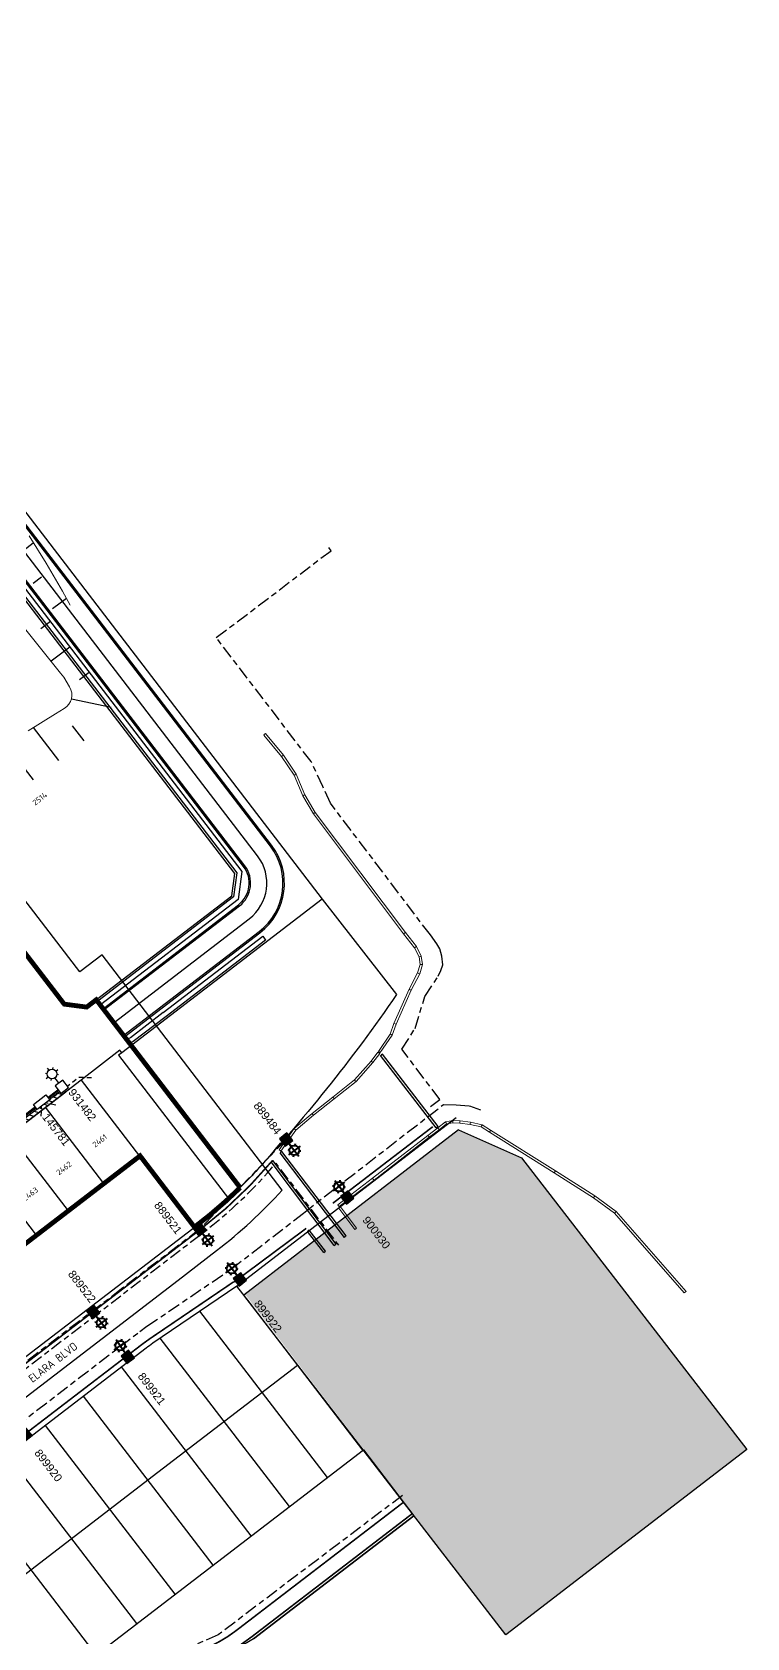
# Model space of a CAD drawing. Extents: x 296374 to 298792, y 6267790 to 6270844.
# Drawn here: x 298333 to 298556, y 6269746 to 6270248 of the extents above; entities that cross this region are included whole.
import ezdxf
from ezdxf.enums import TextEntityAlignment as Align

# ---------------------------------------------------------------- set-up
doc = ezdxf.new("R2010")
doc.units = 0
for name, pattern in [('Cable Exist UG', [8.2, 4, -1.2, 1.8, -1.2]), ('Dash', [5, 3, -2]), ('DASHED', [0.75, 0.5, -0.25]), ('DASHED2', [9.525, 6.35, -3.175]), ('IE Trench LV', [6.5, 5, -1.5]), ('Trench-Service', [1.5, 1, -0.5])]:
    doc.linetypes.add(name, pattern=pattern)
for name, color, linetype in [('_User Miscellaneous7', 7, 'Continuous'), ('_User_Boundary_Stage24', 252, 'DASHED2'), ('_User_Equip_Easement', 7, 'Continuous'), ('_User_Exist_HV', 7, 'Cable Exist UG'), ('_User_Exist_RoadCross', 7, 'Continuous'), ('_User_Exist_Trench', 7, 'Continuous'), ('_User_Roadnames', 7, 'Continuous'), ('_User_SL_Exist', 7, 'Continuous'), ('_User_xref', 251, 'Continuous'), ('Boundary', 252, 'Continuous'), ('D-RD-Stage1_BDY', 2, 'Continuous'), ('Equip_SP_SL_EXT', 7, 'Continuous'), ('Equip_SP_SL_NEW', 2, 'Continuous'), ('Mains_LV_NEW_T84', 2, 'Continuous'), ('Mains_SL_NEW_R6', 2, 'Continuous'), ('Notes', 7, 'Continuous'), ('Poly Substation', 141, 'Continuous'), ('Services_SP_NEW_UG', 7, 'Trench-Service'), ('SupportsUG_SP_LV_NEW', 2, 'Continuous'), ('SupportsUG_SP_LV_SL_EXT', 7, 'Continuous'), ('SupportsUG_SP_LV_SL_NEW', 2, 'Continuous'), ('Trench_SP_NEW', 2, 'IE Trench LV'), ('UG_Details_SP_MISC', 7, 'Continuous'), ('X-Masterplan_LotLayout_P2$0$D-LO-LOTS-FUTURE', 251, 'Continuous'), ('X-Masterplan_LotLayout_P2$0$D-LO-Stage 1', 251, 'Continuous'), ('X-Masterplan_LotLayout_P2$0$D-LO-Stage 24', 251, 'Continuous'), ('X-Masterplan_LotLayout_P2$0$D-RD-Future_BDY', 251, 'Continuous'), ('X-Masterplan_LotLayout_P2$0$D-RD-Stage1_BDY', 251, 'Continuous'), ('X-Masterplan_LotLayout_P2$0$D-RD-Stage24_BDY', 251, 'Continuous'), ('XR-600340-P4-CI-DESIGN (06032016)$0$CI-EWRK-BATT-BOTT', 251, 'Continuous'), ('XR-600340-P4-CI-DESIGN (06032016)$0$CI-EWRK-BATT-TICK', 251, 'Continuous'), ('XR-600340-P4-CI-DESIGN (06032016)$0$CI-ROAD-MD5-FUTR', 251, 'Continuous'), ('XR-600340-P4-CI-DESIGN (06032016)$0$GN-ANNO-TEXT-LOT24', 251, 'Continuous')]:
    doc.layers.add(name, color=color, linetype=linetype)
doc.layers.add('Viewports', color=6, linetype='Continuous', plot=False)
doc.styles.add('CDD_AN-ISOCP', font='isocp.shx')
doc.styles.add('COLUMN_LABEL', font='arial.ttf')
doc.styles.add('iecARIAL', font='arial.ttf', dxfattribs={"height": 2})
doc.styles.add('POLE_LABEL', font='arial.ttf')
doc.styles.add('SL_LABEL', font='arial.ttf')
doc.styles.get("Standard").update_dxf_attribs({"font": 'arial.ttf'})
doc.styles.add('XR-600340-P4-CI-DESIGN (06032016)$0$CDD_AN-ISOCP', font='isocp.shx')
doc.linetypes.add('Cable 4', pattern='A,5.25,-0.1,["o",Standard,S=2,R=0,X=1.2,Y=-0.7],-4', length=9.35)
doc.linetypes.add('Cable New UG', pattern='A,7,-0.25,["x",Standard,S=2,R=0,X=0.2,Y=-0.8],-2.1', length=9.35)

# ---------------------------------------------------------------- blocks, each defined once
blk = doc.blocks.new('XR-600340-P4-CI-DESIGN (06032016)')
at = {"layer": 'XR-600340-P4-CI-DESIGN (06032016)$0$CI-EWRK-BATT-BOTT', "lineweight": 0, "flags": 128}
blk.add_lwpolyline([(298345.11, 6270068.6), (298342.62, 6270072.99), (298337.52, 6270081.67), (298332.24, 6270090.22)], dxfattribs=at)
blk.add_lwpolyline([(298331.9, 6270029.35), (298340.46, 6270034.62), (298343.2, 6270036.3, 0.409211), (298344.88, 6270043.11), (298343.1, 6270046.11), (298342.06, 6270047.41), (298335.79, 6270055.21), (298329.53, 6270063.01)], format="xyb", dxfattribs=at)
at = {"layer": 'XR-600340-P4-CI-DESIGN (06032016)$0$CI-EWRK-BATT-TICK'}
for p, q in [((298327.44, 6270083.41), (298333.56, 6270088.08)), ((298333.5, 6270075.46), (298336.15, 6270077.48)), ((298339.56, 6270067.51), (298343.87, 6270070.79)), ((298338.87, 6270063.47), (298335.86, 6270061.17)), ((298344.93, 6270055.52), (298339.11, 6270051.08)), ((298351, 6270047.56), (298347.98, 6270045.26)), ((298349.44, 6270026.2), (298345.81, 6270030.94)), ((298341.51, 6270020.11), (298333.61, 6270030.41)), ((298333.58, 6270014.03), (298329.31, 6270019.58))]:
    blk.add_line(p, q, dxfattribs=at)
at = {"layer": 'XR-600340-P4-CI-DESIGN (06032016)$0$CI-EWRK-BATT-TICK', "flags": 128}
blk.add_lwpolyline([(298345.43, 6270039.36), (298357.88, 6270036.73)], dxfattribs=at)
at = {"layer": 'XR-600340-P4-CI-DESIGN (06032016)$0$CI-ROAD-MD5-FUTR'}
for p, q in [((298403.56, 6269990.29), (298291.05, 6270137.14)), ((298358.78, 6269938.3), (298400.97, 6269970.67))]:
    blk.add_line(p, q, dxfattribs=at)
at = {"layer": 'XR-600340-P4-CI-DESIGN (06032016)$0$CI-ROAD-MD5-FUTR', "flags": 128}
for points in [[(298355.71, 6269942.31), (298397.9, 6269974.67, 0.414008), (298399.55, 6269987.22), (298287.04, 6270134.07, 0.414419), (298274.49, 6270135.73), (298229.11, 6270100.91)], [(298355.44, 6269942.66), (298397.62, 6269975.03, 0.414008), (298399.2, 6269986.94), (298286.69, 6270133.8, 0.414419), (298274.76, 6270135.37), (298229.38, 6270100.56)], [(298361.86, 6269934.29), (298404.05, 6269966.66, 0.414008), (298407.57, 6269993.36), (298295.06, 6270140.21)], [(298362.13, 6269933.93), (298404.32, 6269966.3, 0.414008), (298407.93, 6269993.63), (298295.42, 6270140.49)]]:
    blk.add_lwpolyline(points, format="xyb", dxfattribs=at)
for points in [[(298230.24, 6270099.45), (298276.31, 6270134.79), (298285.04, 6270133.64), (298398.61, 6269985.4), (298397.46, 6269976.67), (298354.58, 6269943.77)], [(298231.15, 6270098.25), (298276.73, 6270133.23), (298284.23, 6270132.24), (298397.04, 6269984.99), (298396.05, 6269977.48), (298353.67, 6269944.96)], [(298374.09, 6269941.34), (298405.17, 6269965.19), (298406.08, 6269964), (298375, 6269940.15)], [(298374.09, 6269941.34), (298363.86, 6269933.5), (298362.85, 6269933)], [(298375, 6269940.15), (298364.77, 6269932.31)], [(298364.77, 6269932.31), (298363.76, 6269931.81)]]:
    blk.add_lwpolyline(points, dxfattribs=at)
at = {"layer": 'XR-600340-P4-CI-DESIGN (06032016)$0$CI-ROAD-MD5-FUTR'}
blk.add_arc((298392.45, 6269981.77), 14, 307.4972, 37.457, dxfattribs=at)
at = {"layer": 'Defpoints', "linetype": 'ByBlock', "insert": (298335.59, 6270008.16), "char_height": 1.75, "attachment_point": 5, "rotation": 37.4542, "style": 'XR-600340-P4-CI-DESIGN (06032016)$0$CDD_AN-ISOCP'}
blk.add_mtext('2514', dxfattribs=at)
at = {"layer": 'XR-600340-P4-CI-DESIGN (06032016)$0$GN-ANNO-TEXT-LOT24', "linetype": 'ByBlock', "char_height": 1.75, "attachment_point": 5, "rotation": 37.4542, "style": 'XR-600340-P4-CI-DESIGN (06032016)$0$CDD_AN-ISOCP'}
for s, insert in [('2461', (298354.3, 6269901.33)), ('2462', (298343.12, 6269892.75)), ('2463', (298332.61, 6269884.68))]:
    blk.add_mtext(s, dxfattribs=dict(at, insert=insert))
blk = doc.blocks.new('X-Masterplan_LotLayout_P2')
at = {"layer": 'X-Masterplan_LotLayout_P2$0$D-LO-LOTS-FUTURE'}
for p, q in [((298436.46, 6269804.67), (298401.2, 6269850.63)), ((298425.4, 6269796.19), (298385.59, 6269848.07)), ((298413.5, 6269787.06), (298373.16, 6269839.63)), ((298401.6, 6269777.92), (298361.12, 6269830.68))]:
    blk.add_line(p, q, dxfattribs=at)
at = {"layer": 'X-Masterplan_LotLayout_P2$0$D-LO-LOTS-FUTURE', "flags": 128}
blk.add_lwpolyline([(298369.3, 6269795.37), (298416.07, 6269831.25)], dxfattribs=at)
at = {"layer": 'X-Masterplan_LotLayout_P2$0$D-LO-Stage 1'}
for p, q in [((298389.7, 6269768.79), (298349.22, 6269821.55)), ((298377.8, 6269759.66), (298337.32, 6269812.42)), ((298365.9, 6269750.53), (298325.42, 6269803.29)), ((298309.01, 6269749.11), (298369.3, 6269795.37)), ((298353.2, 6269740.79), (298312.72, 6269793.55))]:
    blk.add_line(p, q, dxfattribs=at)
at = {"layer": 'X-Masterplan_LotLayout_P2$0$D-LO-Stage 24'}
for p, q in [((298355.61, 6269887.97), (298337.35, 6269911.77)), ((298344.5, 6269879.45), (298326.24, 6269903.25)), ((298334.59, 6269871.84), (298316.32, 6269895.64)), ((298355.61, 6269887.97), (298344.5, 6269879.45)), ((298344.5, 6269879.45), (298334.59, 6269871.84)), ((298334.59, 6269871.84), (298259.21, 6269814.01))]:
    blk.add_line(p, q, dxfattribs=at)
at = {"layer": 'X-Masterplan_LotLayout_P2$0$D-LO-Stage 24', "flags": 128}
blk.add_lwpolyline([(298348.46, 6269920.29), (298366.72, 6269896.49), (298355.61, 6269887.97)], dxfattribs=at)
at = {"layer": 'X-Masterplan_LotLayout_P2$0$D-RD-Future_BDY'}
for p, q in [((298396.42, 6269984.82), (298283.91, 6270131.67)), ((298395.49, 6269977.81), (298396.42, 6269984.82)), ((298353.3, 6269945.44), (298395.49, 6269977.81))]:
    blk.add_line(p, q, dxfattribs=at)
for points in [[(298155.27, 6270327.2), (298423.73, 6269976.79), (298361.17, 6269928.79)], [(298361.17, 6269928.79), (298360.17, 6269928.02)], [(298360.17, 6269928.02), (298394.52, 6269883.25)]]:
    blk.add_lwpolyline(points, dxfattribs=at)
at = {"layer": 'X-Masterplan_LotLayout_P2$0$D-RD-Stage1_BDY'}
for p in [(298436.58, 6269804.76), (298402.27, 6269745.79)]:
    blk.add_line(p, (298452.34, 6269784.21), dxfattribs=at)
at = {"layer": 'X-Masterplan_LotLayout_P2$0$D-RD-Stage1_BDY', "flags": 128}
for points in [[(298423.73, 6269976.79), (298446.98, 6269946.97, -0.035837), (298401.18, 6269889.76, -0.024792)], [(298391.73, 6269880.75, 0.022349), (298401.18, 6269889.76)]]:
    blk.add_lwpolyline(points, format="xyb", dxfattribs=at)
blk.add_lwpolyline([(298397.13, 6269855.91), (298465.6, 6269908.63)], dxfattribs=at)
at = {"layer": 'X-Masterplan_LotLayout_P2$0$D-RD-Stage1_BDY'}
blk.add_lwpolyline([(298401.2, 6269850.63), (298397.13, 6269855.91), (298370.86, 6269838.06, 0.014464), (298368.74, 6269836.54), (298297.89, 6269782.17)], format="xyb", dxfattribs=at)
blk.add_lwpolyline([(298326.36, 6269726.5), (298333.37, 6269725.57), (298436.58, 6269804.76)], dxfattribs=at)
at = {"layer": 'X-Masterplan_LotLayout_P2$0$D-RD-Stage24_BDY'}
for p, q in [((298271.99, 6270036.82), (298343.21, 6269943.99)), ((298343.21, 6269943.99), (298350.22, 6269943.07)), ((298350.22, 6269943.07), (298353.3, 6269945.44))]:
    blk.add_line(p, q, dxfattribs=at)
blk.add_lwpolyline([(298361.17, 6269928.79), (298360.56, 6269929.58), (298348.46, 6269920.29), (298244.92, 6269840.85), (298244, 6269833.84), (298261.43, 6269811.12), (298264, 6269807.76), (298268.84, 6269802.39), (298268.84, 6269802.39), (298274.12, 6269799.18), (298278.82, 6269798.28), (298283.07, 6269799.01), (298287.87, 6269800.7), (298384.66, 6269874.96, 0.015634), (298391.73, 6269880.75)], format="xyb", dxfattribs=at)
blk = doc.blocks.new('SL_LANTERN_EXT')
at = {"lineweight": 40}
for p, q in [((-1.46, 5.68), (-1.06, 5.28)), ((0, 1.97), (0, 6.47)), ((1.46, 5.68), (1.06, 5.28)), ((-2.25, 4.22), (2.25, 4.22)), ((-1.46, 2.76), (-1.06, 3.16)), ((0, 0), (0, 2.72)), ((1.46, 2.76), (1.06, 3.16))]:
    blk.add_line(p, q, dxfattribs=at)
blk.add_circle((0, 4.22), 1.5, dxfattribs=at)
at = {"style": 'iecARIAL', "flags": 8}
blk.add_attdef('ASSET_NUM', (1.5, 1.5), '', height=2.5, dxfattribs=at)
for tag, p, height, flags in [('OPERATING_VOLTAGE', (0.98, -1.65), 0.2, 9), ('ORIENTATION', (0.98, -1.85), 0.2, 9), ('OWNED_BY', (0.98, -2.05), 0.2, 9), ('STATE', (0.98, -2.25), 0.2, 9), ('CONSTRUCTED_VOLTAGE', (0.98, -0.65), 0.2, 9), ('CONTROL_TYPE', (0.98, -0.85), 0.2, 9), ('LANTERN_PURPOSE', (0.98, -1.05), 0.2, 9), ('LANTERN_TYPE', (0.98, -1.25), 0.2, 9), ('NO_PHASES', (0.98, -1.45), 0.2, 9), ('USAGE', (0.98, -2.45), 0.2, 9), ('CEXIST', (0.98, -2.65), 0.2, 9), ('CNEW', (0.98, -2.85), 0.2, 9), ('CNUMBER', (0.98, -3.05), 0.2, 9), ('CREMOVE', (0.98, -3.25), 0.2, 9), ('CREPLACE', (0.98, -3.45), 0.2, 9), ('LKINGHEIGHT', (0.98, -3.65), 0.2, 9), ('LBRACKET', (0.98, -3.85), 0.2, 9), ('LBRACKETVOCAB', (0.98, -4.05), 0.2, 9), ('LCATEGORY', (0.98, -4.25), 0.2, 9), ('LCHARGE1', (0.98, -4.45), 0.2, 9), ('LCHARGE1PERCENT', (0.98, -4.65), 0.2, 9), ('LCHARGE2', (0.98, -4.85), 0.2, 9), ('LCHARGE2PERCENT', (0.98, -5.05), 0.2, 9), ('LNUMBER', (2.18, -3.25), 2.5, 8), ('STREETNAME', (0.98, -9.25), 0.2, 9), ('SUBURB', (0.98, -9.45), 0.2, 1), ('LCHARGE3', (0.98, -5.25), 0.2, 9), ('LCHARGE3PERCENT', (0.98, -5.45), 0.2, 9), ('LEXIST', (0.98, -5.65), 0.2, 9), ('LLAMP', (0.98, -5.85), 0.2, 9), ('LLAMPVOCAB', (0.98, -6.05), 0.2, 9), ('LMAST', (0.98, -6.25), 0.2, 9), ('LMASTVOCAB', (0.98, -6.45), 0.2, 9), ('LNEW', (0.98, -6.65), 0.2, 9), ('LANTNUMBER', (0.98, -6.85), 0.2, 9), ('LOUTREACH', (0.98, -7.25), 0.2, 9), ('LOUTREACHVOCAB', (0.98, -7.45), 0.2, 9), ('LRATECODE', (0.98, -7.65), 0.2, 9), ('LREMOVE', (0.98, -7.85), 0.2, 9), ('LREPLACE', (0.98, -8.05), 0.2, 9), ('LTYPE', (0.98, -8.25), 0.2, 9), ('LTYPEVOCAB', (0.98, -8.45), 0.2, 9), ('LEGEND', (0.98, -8.65), 0.2, 9), ('LOCATION', (0.98, -8.85), 0.2, 9), ('NOTES', (0.98, -9.05), 0.2, 9)]:
    blk.add_attdef(tag, p, '', height=height, dxfattribs=dict(flags=flags))
blk = doc.blocks.new('*U79')
at = {"lineweight": 40}
for p, q in [((-1.52, 5.66), (-1.12, 5.27)), ((-0.02, 1.97), (-0.07, 6.47)), ((1.39, 5.69), (1, 5.29)), ((-2.3, 4.19), (2.2, 4.24)), ((-1.49, 2.74), (-1.1, 3.14)), ((0, 0), (-0.03, 2.72)), ((1.43, 2.78), (1.02, 3.17))]:
    blk.add_line(p, q, dxfattribs=at)
blk.add_circle((-0.05, 4.22), 1.5, dxfattribs=at)
at = {"style": 'iecARIAL', "flags": 8}
blk.add_attdef('ASSET_NUM', (1.5, 1.5), '', height=2.5, dxfattribs=at)
for tag, p, height, flags in [('OPERATING_VOLTAGE', (0.98, -1.65), 0.2, 9), ('ORIENTATION', (0.98, -1.85), 0.2, 9), ('OWNED_BY', (0.98, -2.05), 0.2, 9), ('STATE', (0.98, -2.25), 0.2, 9), ('CONSTRUCTED_VOLTAGE', (0.98, -0.65), 0.2, 9), ('CONTROL_TYPE', (0.98, -0.85), 0.2, 9), ('LANTERN_PURPOSE', (0.98, -1.05), 0.2, 9), ('LANTERN_TYPE', (0.98, -1.25), 0.2, 9), ('NO_PHASES', (0.98, -1.45), 0.2, 9), ('USAGE', (0.98, -2.45), 0.2, 9), ('CEXIST', (0.98, -2.65), 0.2, 9), ('CNEW', (0.98, -2.85), 0.2, 9), ('CNUMBER', (0.98, -3.05), 0.2, 9), ('CREMOVE', (0.98, -3.25), 0.2, 9), ('CREPLACE', (0.98, -3.45), 0.2, 9), ('LKINGHEIGHT', (0.98, -3.65), 0.2, 9), ('LBRACKET', (0.98, -3.85), 0.2, 9), ('LBRACKETVOCAB', (0.98, -4.05), 0.2, 9), ('LCATEGORY', (0.98, -4.25), 0.2, 9), ('LCHARGE1', (0.98, -4.45), 0.2, 9), ('LCHARGE1PERCENT', (0.98, -4.65), 0.2, 9), ('LCHARGE2', (0.98, -4.85), 0.2, 9), ('LCHARGE2PERCENT', (0.98, -5.05), 0.2, 9), ('LNUMBER', (2.18, -3.25), 2.5, 8), ('STREETNAME', (0.98, -9.25), 0.2, 9), ('SUBURB', (0.98, -9.45), 0.2, 1), ('LCHARGE3', (0.98, -5.25), 0.2, 9), ('LCHARGE3PERCENT', (0.98, -5.45), 0.2, 9), ('LEXIST', (0.98, -5.65), 0.2, 9), ('LLAMP', (0.98, -5.85), 0.2, 9), ('LLAMPVOCAB', (0.98, -6.05), 0.2, 9), ('LMAST', (0.98, -6.25), 0.2, 9), ('LMASTVOCAB', (0.98, -6.45), 0.2, 9), ('LNEW', (0.98, -6.65), 0.2, 9), ('LANTNUMBER', (0.98, -6.85), 0.2, 9), ('LOUTREACH', (0.98, -7.25), 0.2, 9), ('LOUTREACHVOCAB', (0.98, -7.45), 0.2, 9), ('LRATECODE', (0.98, -7.65), 0.2, 9), ('LREMOVE', (0.98, -7.85), 0.2, 9), ('LREPLACE', (0.98, -8.05), 0.2, 9), ('LTYPE', (0.98, -8.25), 0.2, 9), ('LTYPEVOCAB', (0.98, -8.45), 0.2, 9), ('LEGEND', (0.98, -8.65), 0.2, 9), ('LOCATION', (0.98, -8.85), 0.2, 9), ('NOTES', (0.98, -9.05), 0.2, 9)]:
    blk.add_attdef(tag, p, '', height=height, dxfattribs=dict(flags=flags))
blk = doc.blocks.new('*U102')
blk.add_line((0, 0), (0, 0))
at = {"flags": 1}
blk.add_attdef('Z', (0, 0), '', height=0.2, dxfattribs=at)
at = {"style": 'SL_LABEL', "flags": 9}
for tag, height, p in [('ASSET_NUM', 2.5, (2, 2)), ('STREET_CODE', 0.2, (0, -0.2))]:
    blk.add_attdef(tag, text='', height=height, dxfattribs=at).set_placement(p, align=Align.MIDDLE_LEFT)
at = {"flags": 9}
for tag, p in [('CONSTRUCTED_VOLTAGE', (0, -0.4)), ('CONTROL_TYPE', (0, -0.6)), ('OPERATING_VOLTAGE', (0, -1.4)), ('LANTERN_PURPOSE', (0, -0.8)), ('LANTERN_TYPE', (0, -1)), ('NO_PHASES', (0, -1.2))]:
    blk.add_attdef(tag, text='', height=0.2, dxfattribs=at).set_placement(p, align=Align.MIDDLE_LEFT)
blk.add_wipeout([(0.91, -8.7), (-0.63, -8.07), (-1.56, -6.7), (-0.93, -5.17), (0.43, -4.12), (1.97, -4.86), (2.91, -6.23), (2.28, -7.76)])
for p, q in [((0, 0), (0.52, -4.98)), ((1.97, -4.86), (1.62, -5.3)), ((-0.82, -6.62), (-1.56, -6.7)), ((-0.93, -5.17), (-0.49, -5.52)), ((-0.63, -8.07), (-0.27, -7.63)), ((0.83, -7.96), (0.91, -8.7)), ((2.28, -7.76), (1.84, -7.41)), ((2.91, -6.23), (2.17, -6.31))]:
    blk.add_line(p, q)
blk.add_circle((0.67, -6.46), 1.5)
for tag, height, flags, p in [('ORIENTATION', 0.2, 9, (0, -1.6)), ('OWNED_BY', 0.2, 9, (0, -1.8)), ('STATE', 0.2, 9, (0, -2)), ('CEXIST', 0.2, 9, (0, -2.4)), ('CNEW', 0.2, 9, (0, -2.6)), ('CNUMBER', 0.2, 9, (0, -2.8)), ('CREMOVE', 0.2, 9, (0, -3)), ('CREPLACE', 0.2, 9, (0, -3.2)), ('USAGE', 0.2, 9, (0, -2.2)), ('LKINGHEIGHT', 0.2, 9, (0, -3.4)), ('LBRACKET', 0.2, 9, (0, -3.6)), ('LBRACKETVOCAB', 0.2, 9, (0, -3.8)), ('LCATEGORY', 0.2, 9, (0, -4)), ('LCHARGE1', 0.2, 9, (0, -4.2)), ('LCHARGE1PERCENT', 0.2, 9, (0, -4.4)), ('LCHARGE2', 0.2, 9, (0, -4.6)), ('LCHARGE2PERCENT', 0.2, 9, (0, -4.8)), ('LCHARGE3', 0.2, 9, (0, -5)), ('LNUMBER', 2.5, 8, (1.2, -2.8)), ('SUBURB', 0.2, 9, (0, -8.6)), ('STREETNAME', 0.2, 9, (0, -8.8)), ('LCHARGE3PERCENT', 0.2, 9, (0, -5.2)), ('LEXIST', 0.2, 9, (0, -5.4)), ('LLAMP', 0.2, 9, (0, -5.6)), ('LLAMPVOCAB', 0.2, 9, (0, -5.8)), ('LMAST', 0.2, 9, (0, -6)), ('LMASTVOCAB', 0.2, 9, (0, -6.2)), ('LNEW', 0.2, 9, (0, -6.4)), ('LANTNUMBER', 0.2, 9, (0, -6.6)), ('LOUTREACH', 0.2, 9, (0, -7)), ('LOUTREACHVOCAB', 0.2, 9, (0, -7.2)), ('LRATECODE', 0.2, 9, (0, -7.4)), ('LREMOVE', 0.2, 9, (0, -7.6)), ('LREPLACE', 0.2, 9, (0, -7.8)), ('LTYPE', 0.2, 9, (0, -8)), ('LTYPEVOCAB', 0.2, 9, (0, -8.2)), ('LEGEND', 0.2, 9, (0, -8.4)), ('LOCATION', 0.2, 9, (0, -9)), ('NOTES', 0.2, 9, (0, -9.2)), ('MAINTAINED_BY', 0.2, 9, (0, -9.86))]:
    blk.add_attdef(tag, text='', height=height, dxfattribs=dict(flags=flags)).set_placement(p, align=Align.MIDDLE_LEFT)
blk.add_attdef('OPERATED_BY', (0, -9.61), '', height=0.2, dxfattribs=at)
blk = doc.blocks.new('PILLAR_NEW')
blk.add_wipeout([(-2.47, 0.99), (2.47, 0.99), (2.47, -0.99), (-2.47, -0.99)])
at = {"lineweight": -3}
blk.add_lwpolyline([(-2.47, 0.99), (2.47, 0.99), (2.47, -0.99), (-2.47, -0.99)], close=True, dxfattribs=at)
for tag, height, flags, p in [('ASSET_NUM', 2.5, 8, (2, 4)), ('STREET_CODE', 0.2, 9, (1.5, 2)), ('OWNED_BY', 0.2, 9, (1.5, 1.8)), ('OPERATED_BY', 0.2, 9, (1.5, 1.6)), ('STATE', 0.2, 9, (1.5, 1.2)), ('SUPPORT_TYPE', 0.2, 9, (1.5, 1)), ('SUBURB', 0.2, 9, (1.5, 0.2)), ('STREETNAME', 0.2, 9, (1.5, 0)), ('MAINTAINED_BY', 0.2, 9, (1.5, 1.4)), ('USAGE', 0.2, 9, (1.5, 0.8)), ('LEGEND', 0.2, 9, (1.5, 0.6)), ('PARENT', 0.2, 9, (1.5, 0.4)), ('Z', 0.2, 1, (1.5, -0.6)), ('LOCATION', 0.2, 9, (1.5, -0.2)), ('NOTES', 0.2, 9, (1.5, -0.4))]:
    blk.add_attdef(tag, text='', height=height, dxfattribs=dict(flags=flags)).set_placement(p, align=Align.MIDDLE_LEFT)
blk = doc.blocks.new('COLUMN_NEW')
blk.add_wipeout([(-1.485, -1.485), (1.485, -1.485), (1.485, 1.485), (-1.485, 1.485)])
at = {"lineweight": -3}
blk.add_lwpolyline([(-1.485, -1.485), (1.485, -1.485), (1.485, 1.485), (-1.485, 1.485)], close=True, dxfattribs=at)
at = {"style": 'POLE_LABEL', "flags": 9}
blk.add_attdef('STRUCTURE_PLANT_NUMBER', text='', height=0.2, dxfattribs=at).set_placement((1.5, 0.242), align=Align.MIDDLE_LEFT)
for tag, height, flags, p in [('STREET_CODE', 0.2, 9, (1.5, 0)), ('ASSET_NUM', 2.5, 8, (2, 2)), ('Z', 0.2, 1, (1.5, -2.8)), ('OWNED_BY', 0.2, 9, (1.5, -0.4)), ('OPERATED_BY', 0.2, 9, (1.5, -0.6)), ('STATE', 0.2, 9, (1.5, -1)), ('SUBURB', 0.2, 9, (1.5, -1.8)), ('STREETNAME', 0.2, 9, (1.5, -2)), ('COLUMN_TYPE', 0.2, 9, (1.5, -0.2)), ('USAGE', 0.2, 9, (1.5, -1.2)), ('MAINTAINED_BY', 0.2, 9, (1.5, -0.8)), ('LEGEND', 0.2, 9, (1.5, -1.4)), ('PARENT', 0.2, 9, (1.5, -1.6)), ('LOCATION', 0.2, 9, (1.5, -2.2)), ('NOTES', 0.2, 9, (1.5, -2.4)), ('LABEL_ALIGNMENT', 0.2, 9, (1.5, -2.6))]:
    blk.add_attdef(tag, text='', height=height, dxfattribs=dict(flags=flags)).set_placement(p, align=Align.MIDDLE_LEFT)
blk = doc.blocks.new('COLUMN_EXT')
blk.add_hatch(color=256).paths.add_polyline_path([(-1.49, 1.48), (-1.49, -1.49), (1.48, -1.49), (1.48, 1.48)])
blk.add_lwpolyline([(-1.49, -1.49), (1.48, -1.49), (1.48, 1.48), (-1.49, 1.48)], close=True)
for tag, height, style, flags, p in [('STRUCTURE_PLANT_NUMBER', 0.2, 'POLE_LABEL', 9, (1.81, 0.03)), ('ASSET_NUM', 2.5, 'COLUMN_LABEL', 8, (2, 2)), ('STREET_CODE', 0.2, 'COLUMN_LABEL', 9, (1.81, -0.2))]:
    blk.add_attdef(tag, text='', height=height, dxfattribs=dict(style=style, flags=flags)).set_placement(p, align=Align.MIDDLE_LEFT)
at = {"flags": 1}
blk.add_attdef('Z', (1.81, -2.35), '', height=0.2, dxfattribs=at)
at = {"flags": 9}
for tag, p in [('COLUMN_TYPE', (1.81, -0.4)), ('OWNED_BY', (1.81, -0.6)), ('STATE', (1.81, -0.8)), ('USAGE', (1.81, -1)), ('STREETNAME', (1.81, -1.6)), ('SUBURB', (1.81, -1.8)), ('LEGEND', (1.81, -1.2)), ('LOCATION', (1.81, -1.4)), ('NOTES', (1.81, -2))]:
    blk.add_attdef(tag, text='', height=0.2, dxfattribs=at).set_placement(p, align=Align.MIDDLE_LEFT)

msp = doc.modelspace()

# ---------------------------------------------------------------- hatches: boundary and pattern name
at = {"layer": 'Poly Substation', "transparency": 33554562}
msp.add_hatch(color=256, dxfattribs=at).paths.add_polyline_path([(298466.31227, 6269904.7295), (298399.64199, 6269853.39027), (298481.12346, 6269746.8385), (298556.30473, 6269804.92773), (298536.84431, 6269830.11415), (298485.9625, 6269895.96731)])

# ---------------------------------------------------------------- linework, layer by layer
at = {"layer": '_User Miscellaneous7', "linetype": 'Cable Exist UG'}
for points in [[(298457.50326, 6269911.97313), (298460.46169, 6269914.24746), (298448.59111, 6269929.91604), (298452.70727, 6269936.37351), (298455.78464, 6269946.37507), (298459.96161, 6269952.68056), (298460.79193, 6269954.47241), (298461.35524, 6269956.30314), (298461.12668, 6269959.00006), (298460.41364, 6269961.22835), (298459.52476, 6269962.82835), (298457.49709, 6269965.60084), (298426.31433, 6270006.73294), (298423.9851, 6270011.91407), (298420.26317, 6270019.76241), (298420.26317, 6270019.76241), (298390.67899, 6270058.45268), (298426.48641, 6270085.61538), (298425.7828, 6270086.56432)], [(298315.0431, 6269738.10248), (298300.28008, 6269757.28278), (298296.27028, 6269763.60062), (298292.90036, 6269775.12293), (298292.55343, 6269778.74076), (298293.47184, 6269783.363), (298295.54297, 6269787.09068), (298366.82757, 6269841.78387), (298369.01281, 6269843.36218), (298395.32367, 6269861.23135), (298417.8804, 6269878.74501), (298461.56177, 6269912.60517), (298465.58675, 6269912.54728), (298469.72702, 6269912.17649), (298473.10861, 6269910.96279)], [(298448.82063, 6269790.5704), (298391.22126, 6269746.96581), (298382.18353, 6269743.07784), (298337.26475, 6269710.12542), (298316.74624, 6269736.86835), (298301.42428, 6269725.13259), (298282.14508, 6269710.34062), (298260.14328, 6269693.45974), (298258.8333, 6269686.51186), (298275.61867, 6269664.64868), (298280.42692, 6269667.51948)]]:
    msp.add_lwpolyline(points, dxfattribs=at)
at = {"layer": '_User_Exist_HV', "lineweight": -3, "ltscale": 0.95, "flags": 128}
msp.add_lwpolyline([(298145.75757, 6269739.56273), (298166.60241, 6269712.39428), (298165.35704, 6269702.9383), (298257.16344, 6269773.3656), (298260.10491, 6269780.56636), (298279.33494, 6269795.3206), (298283.83025, 6269796.10151), (298289.31292, 6269798.02839), (298293.15839, 6269800.97836), (298382.59516, 6269869.59872), (298386.48382, 6269872.58229, 0.05590749), (298409.24129, 6269894.32503), (298428.84883, 6269868.65841)], format="xyb", dxfattribs=at)
at = {"layer": '_User_Exist_RoadCross'}
for p, q in [((298441.97724, 6269927.92813), (298442.26247, 6269928.14777)), ((298459.35645, 6269905.35804), (298441.97724, 6269927.92813)), ((298442.54771, 6269928.3674), (298442.26247, 6269928.14777)), ((298459.92692, 6269905.79731), (298442.54771, 6269928.3674)), ((298459.35645, 6269905.35804), (298459.64169, 6269905.57768)), ((298459.92692, 6269905.79731), (298459.64169, 6269905.57768)), ((298410.57433, 6269897.55801), (298410.86085, 6269897.77597)), ((298430.66476, 6269871.14906), (298410.57433, 6269897.55801)), ((298411.14737, 6269897.99394), (298410.86085, 6269897.77597)), ((298431.23779, 6269871.58499), (298411.14737, 6269897.99394)), ((298407.78386, 6269894.74689), (298408.07121, 6269894.96375)), ((298427.50318, 6269868.61785), (298407.78386, 6269894.74689)), ((298408.35857, 6269895.18061), (298408.07121, 6269894.96375)), ((298428.07788, 6269869.05157), (298408.35857, 6269895.18061)), ((298430.66476, 6269871.14906), (298430.95128, 6269871.36702)), ((298431.23779, 6269871.58499), (298430.95128, 6269871.36702)), ((298427.50318, 6269868.61785), (298427.79053, 6269868.83471)), ((298428.07788, 6269869.05157), (298427.79053, 6269868.83471))]:
    msp.add_line(p, q, dxfattribs=at)
at = {"layer": '_User_Exist_Trench', "lineweight": -3, "const_width": 0.5, "flags": 128}
for points in [[(298427.02431, 6269881.7742), (298458.26625, 6269905.71517)], [(298279.11244, 6269796.60142), (298283.50123, 6269797.36382), (298288.68622, 6269799.18608), (298292.36713, 6269802.00982), (298381.80382, 6269870.63011)], [(298396.17837, 6269857.15465), (298418.76062, 6269873.96978)], [(298294.45436, 6269777.86937), (298295.10034, 6269780.81579), (298296.55634, 6269783.33039), (298367.72926, 6269837.9), (298369.88395, 6269839.4563), (298396.09787, 6269857.25957)]]:
    msp.add_lwpolyline(points, dxfattribs=at)
for points in [[(298381.80382, 6269870.63011), (298385.69432, 6269873.6151, 0.055911617), (298408.24407, 6269895.15903)], [(298449.11304, 6269788.40795), (298396.78323, 6269748.25612, -0.075479649), (298385.92805, 6269742.27257), (298384.45971, 6269741.73142, 0.075479719), (298374.28191, 6269736.12125), (298338.11801, 6269708.3745), (298317.9959, 6269734.60077)], [(298340.80354, 6269704.87429), (298376.96821, 6269732.62163, -0.084351863), (298387.46781, 6269738.13821, 0.075458667), (298399.47769, 6269744.76276), (298401.7901, 6269746.43543), (298451.8539, 6269784.84861)]]:
    msp.add_lwpolyline(points, format="xyb", dxfattribs=at)
at = {"layer": '_User_SL_Exist', "color": 7, "linetype": 'Cable Exist UG'}
msp.add_lwpolyline([(298412.46195, 6269901.65483), (298385.43932, 6269873.68484), (298361.11506, 6269855.02765), (298328.38471, 6269830.07761), (298312.11655, 6269818.17325), (298288.76687, 6269799.51887), (298283.45061, 6269797.55802), (298279.07821, 6269796.79847), (298260.19362, 6269781.38164), (298258.78224, 6269790.38986), (298255.08706, 6269798.19268), (298251.64314, 6269803.32832), (298249.88929, 6269802.38445)], dxfattribs=at)
at = {"layer": 'Boundary'}
for p, q in [((298466.31227, 6269904.7295), (298485.9625, 6269895.96731)), ((298485.9625, 6269895.96731), (298556.30473, 6269804.92773)), ((298481.02864, 6269746.96163), (298399.27872, 6269853.11053)), ((298556.30473, 6269804.92773), (298481.02864, 6269746.96163))]:
    msp.add_line(p, q, dxfattribs=at)
msp.add_lwpolyline([(298466.31227, 6269904.7295), (298399.27872, 6269853.11053)], dxfattribs=at)
at = {"layer": 'D-RD-Stage1_BDY'}
for p in [(298436.57693, 6269804.76227), (298402.26805, 6269745.7938)]:
    msp.add_line(p, (298452.34285, 6269784.21364), dxfattribs=at)
at = {"layer": 'D-RD-Stage1_BDY', "color": 252, "flags": 128}
msp.add_lwpolyline([(298410.66849, 6269900.69221, -0.024791571), (298401.17712, 6269889.75769, -0.024791571)], format="xyb", dxfattribs=at)
at = {"layer": 'D-RD-Stage1_BDY'}
msp.add_lwpolyline([(298452.34285, 6269784.21364), (298402.26812, 6269745.79385, -0.190597214), (298393.10646, 6269743.18139), (298390.12049, 6269743.47766, 0.190727506), (298378.75767, 6269740.23369), (298343.10602, 6269712.87999), (298342.18272, 6269705.86947)], format="xyb", dxfattribs=at)
at = {"layer": 'Mains_LV_NEW_T84', "linetype": 'Cable New UG', "lineweight": -3, "flags": 128}
msp.add_lwpolyline([(298336.13067, 6269913.35563), (298315.10602, 6269897.22448)], dxfattribs=at)
at = {"layer": 'Mains_SL_NEW_R6', "linetype": 'Cable 4', "elevation": 0, "flags": 128}
msp.add_lwpolyline([(298336.13066, 6269913.35563), (298342.44813, 6269918.20271)], dxfattribs=at)
at = {"layer": 'Notes', "flags": 128}
for points in [[(298410.37983, 6269901.92905), (298414.54408, 6269901.38061)], [(298412.73617, 6269903.73695), (298412.18773, 6269899.5727)], [(298431.84177, 6269885.73279), (298431.29333, 6269881.56854)], [(298429.48542, 6269883.92488), (298433.64967, 6269883.37644)], [(298385.76417, 6269875.70095), (298385.21573, 6269871.5367)], [(298398.33309, 6269860.12584), (298397.78465, 6269855.96158)], [(298352.54996, 6269849.88665), (298352.00152, 6269845.7224)], [(298363.29791, 6269835.87823), (298362.74948, 6269831.71398)]]:
    msp.add_lwpolyline(points, dxfattribs=at)
at = {"layer": 'Services_SP_NEW_UG', "linetype": 'Dash', "lineweight": -3, "ltscale": 0.5, "elevation": 0, "flags": 128}
for points in [[(298351.74261, 6269920.93502), (298347.84066, 6269921.09231), (298338.69692, 6269914.07678), (298336.13066, 6269913.35563)], [(298340.63525, 6269912.4129), (298336.13066, 6269913.35563), (298335.87496, 6269908.76056)]]:
    msp.add_lwpolyline(points, dxfattribs=at)
at = {"layer": 'Trench_SP_NEW', "linetype": 'IE Trench LV', "const_width": 0.5, "flags": 128}
msp.add_lwpolyline([(298290.80594, 6269878.20211), (298342.63075, 6269917.9647)], dxfattribs=at)
at = {"layer": 'UG_Details_SP_MISC', "lineweight": 0}
for p, q in [((298405.47386, 6270028.04736), (298405.75072, 6270028.27748)), ((298411.05082, 6270021.3376), (298405.47386, 6270028.04736)), ((298406.02757, 6270028.50759), (298405.75072, 6270028.27748)), ((298411.62877, 6270021.76866), (298406.02757, 6270028.50759)), ((298411.05082, 6270021.3376), (298411.33979, 6270021.55313)), ((298414.95355, 6270015.48616), (298411.05082, 6270021.3376)), ((298411.62877, 6270021.76866), (298411.33979, 6270021.55313)), ((298415.5908, 6270015.82832), (298411.62877, 6270021.76866)), ((298415.5908, 6270015.82832), (298415.27217, 6270015.65724)), ((298418.28612, 6270009.40508), (298415.5908, 6270015.82832)), ((298414.95355, 6270015.48616), (298415.27217, 6270015.65724)), ((298417.64144, 6270009.08064), (298414.95355, 6270015.48616)), ((298417.64144, 6270009.08064), (298417.96378, 6270009.24286)), ((298420.9761, 6270003.45649), (298417.64144, 6270009.08064)), ((298418.28612, 6270009.40508), (298417.96378, 6270009.24286)), ((298421.57545, 6270003.85737), (298418.28612, 6270009.40508)), ((298420.9761, 6270003.45649), (298421.27578, 6270003.65693)), ((298449.15684, 6269965.90856), (298420.9761, 6270003.45649)), ((298421.57545, 6270003.85737), (298421.27578, 6270003.65693)), ((298449.72801, 6269966.34699), (298421.57545, 6270003.85737)), ((298449.15684, 6269965.90856), (298449.44243, 6269966.12778)), ((298452.52156, 6269961.6219), (298449.15684, 6269965.90856)), ((298449.72801, 6269966.34699), (298449.44243, 6269966.12778)), ((298453.13292, 6269962.00913), (298449.72801, 6269966.34699)), ((298452.52156, 6269961.6219), (298452.82724, 6269961.81552)), ((298453.96692, 6269958.73189), (298452.52156, 6269961.6219)), ((298453.13292, 6269962.00913), (298452.82724, 6269961.81552)), ((298454.66206, 6269958.95159), (298453.13292, 6269962.00913)), ((298453.52438, 6269953.72183), (298454.31907, 6269956.3779)), ((298453.96692, 6269958.73189), (298454.31449, 6269958.84174)), ((298454.31907, 6269956.3779), (298453.96692, 6269958.73189)), ((298454.19433, 6269953.44916), (298455.05493, 6269956.32548)), ((298454.66206, 6269958.95159), (298454.31449, 6269958.84174)), ((298454.31907, 6269956.3779), (298454.687, 6269956.35169)), ((298455.05493, 6269956.32548), (298454.66206, 6269958.95159)), ((298455.05493, 6269956.32548), (298454.687, 6269956.35169)), ((298450.85177, 6269948.61734), (298453.52438, 6269953.72183)), ((298451.50052, 6269948.30417), (298454.19433, 6269953.44916)), ((298453.52438, 6269953.72183), (298453.85935, 6269953.5855)), ((298454.19433, 6269953.44916), (298453.85935, 6269953.5855)), ((298446.13708, 6269937.97837), (298450.85177, 6269948.61734)), ((298446.80719, 6269937.71341), (298451.50052, 6269948.30417)), ((298450.85177, 6269948.61734), (298451.17615, 6269948.46075)), ((298451.50052, 6269948.30417), (298451.17615, 6269948.46075)), ((298444.97042, 6269934.63718), (298446.13708, 6269937.97837)), ((298445.61834, 6269934.30865), (298446.80719, 6269937.71341)), ((298446.13708, 6269937.97837), (298446.47214, 6269937.84589)), ((298446.80719, 6269937.71341), (298446.47214, 6269937.84589)), ((298441.26287, 6269929.24789), (298444.97042, 6269934.63718)), ((298441.85605, 6269928.8398), (298445.61834, 6269934.30865)), ((298444.97042, 6269934.63718), (298445.29438, 6269934.47292)), ((298445.61834, 6269934.30865), (298445.29438, 6269934.47292)), ((298433.82316, 6269920.34378), (298439.01427, 6269926.18687)), ((298434.31967, 6269919.81858), (298439.5729, 6269925.7316)), ((298439.01427, 6269926.18687), (298441.11553, 6269929.00183)), ((298439.01427, 6269926.18687), (298439.29358, 6269925.95923)), ((298439.5729, 6269925.7316), (298439.29358, 6269925.95923)), ((298439.5729, 6269925.7316), (298441.6925, 6269928.57113)), ((298441.11553, 6269929.00183), (298441.40401, 6269928.78648)), ((298441.26287, 6269929.24789), (298441.55946, 6269929.04385)), ((298441.6925, 6269928.57113), (298441.40401, 6269928.78648)), ((298441.85605, 6269928.8398), (298441.55946, 6269929.04385)), ((298427.05828, 6269914.98192), (298433.82316, 6269920.34378)), ((298427.50608, 6269914.41811), (298434.31967, 6269919.81858)), ((298433.82316, 6269920.34378), (298434.07141, 6269920.08118)), ((298434.31967, 6269919.81858), (298434.07141, 6269920.08118)), ((298420.56956, 6269909.81769), (298427.05828, 6269914.98192)), ((298421.0269, 6269909.26147), (298427.50608, 6269914.41811)), ((298427.05828, 6269914.98192), (298427.28218, 6269914.70002)), ((298427.50608, 6269914.41811), (298427.28218, 6269914.70002)), ((298415.02405, 6269905.10806), (298420.56956, 6269909.81769)), ((298415.55671, 6269904.61582), (298421.0269, 6269909.26147)), ((298420.56956, 6269909.81769), (298420.79823, 6269909.53958)), ((298421.0269, 6269909.26147), (298420.79823, 6269909.53958)), ((298459.81763, 6269905.35057), (298462.27577, 6269907.23426)), ((298460.25558, 6269904.77908), (298462.57288, 6269906.55485)), ((298462.27577, 6269907.23426), (298464.4788, 6269907.61385)), ((298462.27577, 6269907.23426), (298462.42432, 6269906.89455)), ((298462.57288, 6269906.55485), (298462.42432, 6269906.89455)), ((298462.57288, 6269906.55485), (298464.53469, 6269906.89287)), ((298464.4788, 6269907.61385), (298466.77923, 6269907.57725)), ((298464.4788, 6269907.61385), (298464.50675, 6269907.25336)), ((298464.53469, 6269906.89287), (298464.50675, 6269907.25336)), ((298464.53469, 6269906.89287), (298466.72121, 6269906.85808)), ((298466.72121, 6269906.85808), (298466.75022, 6269907.21767)), ((298466.72121, 6269906.85808), (298469.88029, 6269906.39641)), ((298466.77923, 6269907.57725), (298466.75022, 6269907.21767)), ((298466.77923, 6269907.57725), (298470.00886, 6269907.10527)), ((298469.88029, 6269906.39641), (298469.94458, 6269906.75084)), ((298469.88029, 6269906.39641), (298473.36011, 6269905.64112)), ((298470.00886, 6269907.10527), (298469.94458, 6269906.75084)), ((298470.00886, 6269907.10527), (298473.63478, 6269906.31826)), ((298473.36011, 6269905.64112), (298473.49744, 6269905.97969)), ((298473.36011, 6269905.64112), (298475.92812, 6269904.042)), ((298473.63478, 6269906.31826), (298473.49744, 6269905.97969)), ((298473.63478, 6269906.31826), (298476.30994, 6269904.65242)), ((298410.27766, 6269898.53239), (298415.02405, 6269905.10806)), ((298410.86146, 6269898.111), (298415.55671, 6269904.61582)), ((298415.02405, 6269905.10806), (298415.29038, 6269904.86194)), ((298415.55671, 6269904.61582), (298415.29038, 6269904.86194)), ((298439.47727, 6269889.60764), (298456.72645, 6269902.9945)), ((298439.91654, 6269889.03716), (298457.16531, 6269902.4237)), ((298456.72645, 6269902.9945), (298459.81567, 6269905.34746)), ((298456.72645, 6269902.9945), (298456.94588, 6269902.7091)), ((298457.16531, 6269902.4237), (298456.94588, 6269902.7091)), ((298457.16531, 6269902.4237), (298460.25194, 6269904.77468)), ((298459.81567, 6269905.34746), (298460.0338, 6269905.06107)), ((298459.81763, 6269905.35057), (298460.03661, 6269905.06483)), ((298460.25194, 6269904.77468), (298460.0338, 6269905.06107)), ((298460.25558, 6269904.77908), (298460.03661, 6269905.06483)), ((298475.92812, 6269904.042), (298476.11903, 6269904.34721)), ((298475.92812, 6269904.042), (298496.16357, 6269891.32816)), ((298476.30994, 6269904.65242), (298476.11903, 6269904.34721)), ((298476.30994, 6269904.65242), (298496.54944, 6269891.93604)), ((298410.27766, 6269898.53239), (298410.56956, 6269898.3217)), ((298410.86146, 6269898.111), (298410.56956, 6269898.3217)), ((298496.16357, 6269891.32816), (298496.3565, 6269891.6321)), ((298496.16357, 6269891.32816), (298508.41349, 6269883.47235)), ((298496.54944, 6269891.93604), (298496.3565, 6269891.6321)), ((298496.54944, 6269891.93604), (298508.81807, 6269884.06823)), ((298428.6391, 6269881.32773), (298439.47727, 6269889.60764)), ((298429.0762, 6269880.75559), (298439.91654, 6269889.03716)), ((298439.47727, 6269889.60764), (298439.6969, 6269889.3224)), ((298439.91654, 6269889.03716), (298439.6969, 6269889.3224)), ((298428.6391, 6269881.32773), (298428.85765, 6269881.04166)), ((298429.0762, 6269880.75559), (298428.85765, 6269881.04166)), ((298428.92284, 6269880.29364), (298429.21196, 6269880.50815)), ((298428.92284, 6269880.29364), (298433.9153, 6269873.56477)), ((298429.50107, 6269880.72265), (298429.21196, 6269880.50815)), ((298429.50107, 6269880.72265), (298434.49353, 6269873.99379)), ((298508.41349, 6269883.47235), (298508.61578, 6269883.77029)), ((298508.41349, 6269883.47235), (298515.00847, 6269878.73723)), ((298508.81807, 6269884.06823), (298508.61578, 6269883.77029)), ((298508.81807, 6269884.06823), (298515.49627, 6269879.27335)), ((298515.00847, 6269878.73723), (298515.25237, 6269879.00529)), ((298515.00847, 6269878.73723), (298536.77435, 6269853.77058)), ((298515.49627, 6269879.27335), (298515.25237, 6269879.00529)), ((298515.49627, 6269879.27335), (298537.31707, 6269854.24372)), ((298433.9153, 6269873.56477), (298434.20442, 6269873.77928)), ((298434.49353, 6269873.99379), (298434.20442, 6269873.77928)), ((298536.77435, 6269853.77058), (298537.04571, 6269854.00715)), ((298537.31707, 6269854.24372), (298537.04571, 6269854.00715))]:
    msp.add_line(p, q, dxfattribs=at)
at = {"layer": 'UG_Details_SP_MISC'}
for p, q in [((298419.10118, 6269872.98494), (298419.38521, 6269873.20614)), ((298424.24527, 6269866.37966), (298419.10118, 6269872.98494)), ((298419.66924, 6269873.42734), (298419.38521, 6269873.20614)), ((298424.81332, 6269866.82205), (298419.66924, 6269873.42734)), ((298424.24527, 6269866.37966), (298424.5293, 6269866.60086)), ((298424.81332, 6269866.82205), (298424.5293, 6269866.60086))]:
    msp.add_line(p, q, dxfattribs=at)

# ---------------------------------------------------------------- block references
at = {"layer": '_User_xref', "color": 7}
msp.add_blockref('X-Masterplan_LotLayout_P2', (0, 0), dxfattribs=at)
at = {"layer": '_User_xref', "color": 6, "lineweight": -3}
msp.add_blockref('XR-600340-P4-CI-DESIGN (06032016)', (0, 0), dxfattribs=at)
at = {"layer": 'Equip_SP_SL_EXT'}
for name, p, rotation in [('*U79', (298412.46195, 6269901.65483), 216.8386212781519), ('SL_LANTERN_EXT', (298431.56755, 6269883.65066), 37.4972222273298), ('*U79', (298385.48995, 6269873.61883), 216.8386212781519), ('SL_LANTERN_EXT', (298398.05887, 6269858.04371), 37.4972222273298), ('*U79', (298352.27574, 6269847.80453), 216.8386212781519), ('SL_LANTERN_EXT', (298363.0237, 6269833.7961, -10.5), 33.68155364170229)]:
    msp.add_blockref(name, p, dxfattribs=dict(at, rotation=rotation))
at = {"layer": 'SupportsUG_SP_LV_SL_EXT'}
ref = msp.add_blockref('COLUMN_EXT', (298412.46195, 6269901.65483), dxfattribs=dict(at, rotation=217.4972221810098))
ref.add_attrib('ASSET_NUM', '889484', dxfattribs={"layer": '0', "height": 2.5, "rotation": 307.4972223}).set_placement((298403.1212, 6269912.99665), align=Align.MIDDLE_LEFT)
ref = msp.add_blockref('COLUMN_EXT', (298431.56755, 6269883.65066), dxfattribs=dict(at, rotation=37.49722222732976))
ref.add_attrib('ASSET_NUM', '900930', dxfattribs={"layer": '0', "height": 2.5, "rotation": 307.4972223}).set_placement((298437.13442, 6269877.26323), align=Align.MIDDLE_LEFT)
ref = msp.add_blockref('COLUMN_EXT', (298385.48995, 6269873.61883), dxfattribs=dict(at, rotation=217.4972221810098))
ref.add_attrib('ASSET_NUM', '889521', dxfattribs={"layer": '0', "height": 2.5, "rotation": 307.4972223}).set_placement((298372.08024, 6269881.87087), align=Align.MIDDLE_LEFT)
ref = msp.add_blockref('COLUMN_EXT', (298352.27574, 6269847.80453), dxfattribs=dict(at, rotation=307.4972223199471))
ref.add_attrib('ASSET_NUM', '889522', dxfattribs={"layer": '0', "height": 2.5, "rotation": 307.4972224}).set_placement((298345.2039, 6269860.40405), align=Align.MIDDLE_LEFT)
ref = msp.add_blockref('COLUMN_EXT', (298398.05887, 6269858.04371), dxfattribs=dict(at, rotation=37.49722222732976))
ref.add_attrib('ASSET_NUM', '899922', dxfattribs={"layer": '0', "height": 2.5, "rotation": 307.4972223}).set_placement((298403.25325, 6269851.1155), align=Align.MIDDLE_LEFT)
ref = msp.add_blockref('COLUMN_EXT', (298363.0237, 6269833.7961), dxfattribs=dict(at, rotation=37.49722222419083))
ref.add_attrib('ASSET_NUM', '899921', dxfattribs={"layer": '0', "height": 2.5, "rotation": 307.4972223}).set_placement((298366.9914, 6269828.46613), align=Align.MIDDLE_LEFT)
ref = msp.add_blockref('COLUMN_EXT', (298331.08936, 6269809.51705, 10.5), dxfattribs=dict(at, rotation=37.49722225961031))
ref.add_attrib('ASSET_NUM', '899920', dxfattribs={"layer": '0', "height": 2.5, "rotation": 307.4972223}).set_placement((298334.73294, 6269804.53682, 10.5), align=Align.MIDDLE_LEFT)

# ---------------------------------------------------------------- next in the draw order: block references
at = {"layer": 'Equip_SP_SL_NEW', "linetype": 'Cable New UG', "lineweight": -3, "extrusion": (6.91748e-08, 9.25798e-08, 1), "rotation": 211.5485845953489}
msp.add_blockref('*U102', (298343.35209, 6269917.02454, 0.60085), dxfattribs=at)

# ---------------------------------------------------------------- next in the draw order: hatches: boundary and pattern name
at = {"layer": '_User_Equip_Easement'}
h = msp.add_hatch(dxfattribs=at)
h.set_pattern_fill('ANSI31', color=256, scale=0.48, angle=80)
h.set_pattern_definition([(162.4963, (298226.3864, 6269882.092), (-0.45837, -1.453435), [])])
h.paths.add_polyline_path([(298262.53704, 6269807.70489), (298263.48911, 6269808.43534), (298262.71725, 6269809.44128), (298261.43036, 6269811.11855), (298259.21464, 6269814.00805), (298243.99572, 6269833.84212), (298244.92197, 6269840.8488), (298343.66563, 6269916.61599), (298342.93513, 6269917.56802), (298243.79742, 6269841.49847), (298242.74088, 6269833.50625), (298258.26261, 6269813.27755), (298260.47811, 6269810.38834), (298261.76519, 6269808.71081)])

# ---------------------------------------------------------------- next in the draw order: linework, layer by layer
at = {"layer": '_User_Boundary_Stage24', "linetype": 'DASHED', "lineweight": -3, "ltscale": 10, "const_width": 1.5, "flags": 128}
msp.add_lwpolyline([(298383.86478, 6269874.3541, 0.032113056), (298398.13037, 6269886.67339), (298353.1989, 6269945.35762), (298350.21638, 6269943.06928), (298343.20585, 6269943.99258), (298256.15847, 6270057.44633), (298242.67097, 6270047.09804), (298241.74767, 6270040.08751), (298223.49986, 6270026.08689), (298206.45562, 6270048.30161), (298146.34675, 6270002.18308), (298156.39068, 6269989.09226), (298136.55611, 6269973.87419), (298140.51281, 6269968.7172), (298127.81868, 6269958.97763), (298123.86198, 6269964.13462), (298101.64733, 6269947.09043), (298091.60291, 6269960.18175), (298052.33009, 6269930.05027), (298059.93985, 6269920.13207)], format="xyb", dxfattribs=at)
at = {"layer": '_User_Boundary_Stage24', "linetype": 'DASHED', "lineweight": -3, "ltscale": 10, "flags": 128}
msp.add_lwpolyline([(298059.93994, 6269920.13196, 1.5, 1.5, 0), (298037.06843, 6269902.58088, 1.5, 1.5, 0), (298043.45852, 6269894.2523, 1.5, 1.5, 0), (298031.30986, 6269883.8018, 1.5, 1.5, 0), (298036.12625, 6269877.40883, 1.5, 1.5, 0), (298013.96731, 6269860.40738, 1.5, 1.5, 0), (298124.75997, 6269715.88959, 1.5, 1.5, 0), (298146.9747, 6269732.93381, 1.5, 1.5, 0), (298163.46601, 6269711.55528, 1.5, 1.5, 0), (298162.54271, 6269704.54475, 1.5, 1.5, 0), (298179.20375, 6269717.32793, 1.5, 1.5, 0), (298162.15951, 6269739.54265, 1.5, 1.5, 0), (298246.51967, 6269804.26798, 1.5, 1.5, 0), (298248.7361, 6269801.37918, 1.5, 1.5, 0), (298250.6237, 6269798.56436, 1.5, 1.5, 0), (298263.48907, 6269808.43531, 1.5, 1.5, 0), (298261.47988, 6269811.05403, 1.5, 1.5, 0), (298259.21256, 6269814.00916, 1.5, 1.5, 0), (298366.87583, 6269896.61125, 1.5, 1.5, 0), (298383.86478, 6269874.3541, 0, 0, 0)], format="xyseb", dxfattribs=at)
at = {"layer": '_User_Equip_Easement', "linetype": 'Continuous', "flags": 128}
msp.add_lwpolyline([(298263.48911, 6269808.43534), (298262.71725, 6269809.44128), (298261.43036, 6269811.11855), (298259.21464, 6269814.00805), (298243.99572, 6269833.84212), (298244.92197, 6269840.8488), (298343.66563, 6269916.61599), (298342.93513, 6269917.56802), (298243.79742, 6269841.49847), (298242.74088, 6269833.50625), (298258.26261, 6269813.27755), (298260.47811, 6269810.38834), (298261.76519, 6269808.71081), (298262.53704, 6269807.70489)], close=True, dxfattribs=at)
at = {"layer": 'Viewports', "lineweight": -3, "ltscale": 10, "flags": 128}
msp.add_lwpolyline([(298292.68889, 6269791.79515), (298378.74056, 6269857.81829), (298390.7653, 6269867.04427, 0.044762442), (298411.28852, 6269885.93724), (298355.0535, 6269959.38482), (298348.09607, 6269954.04673), (298258.00507, 6270071.46739)], format="xyb", dxfattribs=at)
msp.add_lwpolyline([(298292.68889, 6269791.79515), (298378.74056, 6269857.81829), (298390.7653, 6269867.04427, 0.044762442), (298411.28852, 6269885.93724), (298355.0535, 6269959.38482), (298348.09607, 6269954.04673), (298258.00507, 6270071.46739)], format="xyb", dxfattribs=at)

# ---------------------------------------------------------------- next in the draw order: block references
at = {"layer": 'SupportsUG_SP_LV_NEW', "lineweight": -3, "extrusion": (1.9461e-09, -2.53646e-09, 1)}
ref = msp.add_blockref('PILLAR_NEW', (298336.13066, 6269913.35563, -0.01532), dxfattribs=dict(at, rotation=37.49722231136185))
ref.add_attrib('ASSET_NUM', '145781', dxfattribs={"layer": '0', "height": 2.5, "rotation": 307.4972224}).set_placement((298337.1535, 6269909.42021, -0.01532), align=Align.MIDDLE_LEFT)

# ---------------------------------------------------------------- next in the draw order: texts
at = {"layer": '_User_Roadnames', "insert": (298331.76816, 6269827.62442, 0), "char_height": 2.5, "width": 19.8761982, "attachment_point": 1, "rotation": 37.4972198, "style": 'CDD_AN-ISOCP', "bg_fill": 3, "box_fill_scale": 1.2, "bg_fill_color": 256, "bg_fill_transparency": 0}
msp.add_mtext('ELARA BLVD', dxfattribs=at)

# ---------------------------------------------------------------- next in the draw order: block references
at = {"layer": 'SupportsUG_SP_LV_SL_NEW', "extrusion": (6.89606e-08, 9.24155e-08, 1)}
ref = msp.add_blockref('COLUMN_NEW', (298342.44813, 6269918.20271, 0.60001), dxfattribs=dict(at, rotation=127.4972223973504))
ref.add_attrib('ASSET_NUM', '931482', dxfattribs={"layer": '0', "extrusion": (6.89606e-08, 9.24155e-08, 1), "height": 2.5, "rotation": 307.4972224}).set_placement((298345.31915, 6269917.16021, 0.60001), align=Align.MIDDLE_LEFT)

doc.saveas('drawing.dxf')
